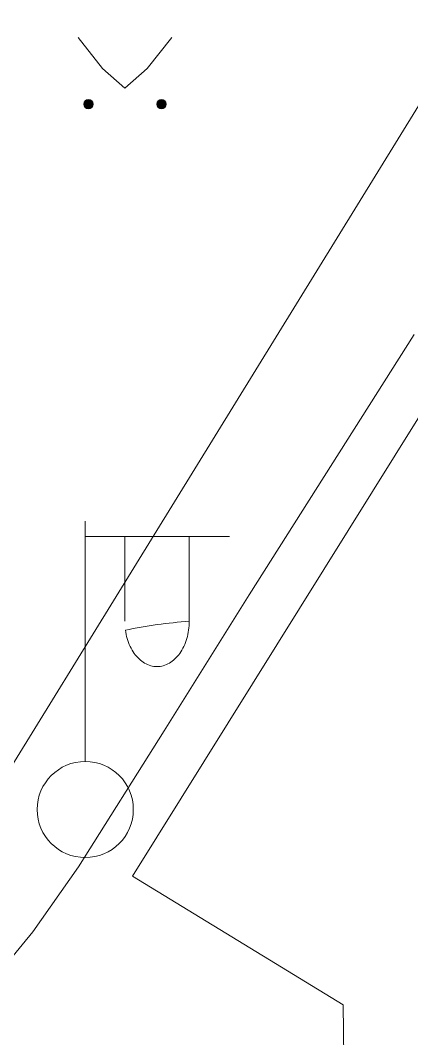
# Model space of a CAD drawing. Extents: x 1000 to 4000, y -5000 to -1000.
# Drawn here: x 1585.86 to 1594, y -4606.14 to -4584.94 of the extents above; entities that cross this region are included whole.
import ezdxf

# ---------------------------------------------------------------- set-up
doc = ezdxf.new("R2010")
doc.units = 0
doc.header["$MEASUREMENT"] = 0
for name, color, linetype in [('СЛОЙ_11', 7, 'CONTINUOUS'), ('СЛОЙ_24', 7, 'CONTINUOUS'), ('СЛОЙ_3', 7, 'CONTINUOUS'), ('СЛОЙ_41', 7, 'CONTINUOUS'), ('СЛОЙ_50', 7, 'CONTINUOUS')]:
    doc.layers.add(name, color=color, linetype=linetype)

msp = doc.modelspace()

# ---------------------------------------------------------------- linework, layer by layer
at = {"layer": 'СЛОЙ_11', "color": 253, "linetype": 'Continuous', "lineweight": 0}
msp.add_lwpolyline([(1582.345, -4605.868), (1609.258, -4562.168)], dxfattribs=at)
at = {"layer": 'СЛОЙ_24', "color": 253, "linetype": 'Continuous', "lineweight": 0}
for points in [[(1592.577, -4605.437), (1588.195, -4602.755), (1601.14, -4581.975), (1612.348, -4563.002), (1612.481, -4561.937), (1612.082, -4560.998), (1587.786, -4543.53)], [(1592.619, -4608.759), (1592.577, -4605.437)]]:
    msp.add_lwpolyline(points, dxfattribs=at)
at = {"layer": 'СЛОЙ_3', "color": 253, "linetype": 'Continuous', "lineweight": 0}
for p, q in [((1587.21, -4600.371), (1587.21, -4595.371)), ((1587.21, -4598.371), (1587.21, -4595.371)), ((1587.21, -4595.685), (1590.21, -4595.685)), ((1588.031, -4597.453), (1588.031, -4595.685)), ((1589.373, -4597.453), (1589.373, -4595.685))]:
    msp.add_line(p, q, dxfattribs=at)
msp.add_lwpolyline([(1589.373, -4597.453, -0.035191), (1589.36, -4597.637, -0.036545), (1589.322, -4597.814, -0.03934), (1589.26, -4597.977, -0.0437), (1589.177, -4598.12, -0.049642), (1589.075, -4598.237, -0.056748), (1588.959, -4598.324, -0.0637), (1588.833, -4598.378, -0.068204), (1588.702, -4598.396, -0.068204), (1588.571, -4598.378, -0.0637), (1588.445, -4598.324, -0.056748), (1588.329, -4598.237, -0.049642), (1588.227, -4598.12, -0.0437), (1588.144, -4597.977, -0.03934), (1588.082, -4597.814, -0.036545), (1588.044, -4597.637, -0.035191)], format="xyb", close=True, dxfattribs=at)
msp.add_circle((1587.21, -4601.371), 1, dxfattribs=at)
at = {"layer": 'СЛОЙ_41', "color": 253, "linetype": 'Continuous', "lineweight": 0}
for p, q in [((1587.061, -4585.297), (1587.571, -4585.947)), ((1589.011, -4585.297), (1588.501, -4585.947)), ((1587.571, -4585.947), (1588.031, -4586.357)), ((1588.501, -4585.947), (1588.031, -4586.357))]:
    msp.add_line(p, q, dxfattribs=at)
for centre in [(1587.275, -4586.685), (1588.796, -4586.685)]:
    msp.add_circle(centre, 0.0976, dxfattribs=at)
for points in [[(1587.179, -4586.704), (1587.177, -4586.685), (1587.179, -4586.666)], [(1587.184, -4586.722), (1587.179, -4586.666), (1587.184, -4586.648)], [(1587.179, -4586.704), (1587.179, -4586.666), (1587.184, -4586.722)], [(1587.193, -4586.739), (1587.184, -4586.648), (1587.193, -4586.631)], [(1587.184, -4586.722), (1587.184, -4586.648), (1587.193, -4586.739)], [(1587.206, -4586.754), (1587.193, -4586.631), (1587.206, -4586.616)], [(1587.193, -4586.739), (1587.193, -4586.631), (1587.206, -4586.754)], [(1587.22, -4586.766), (1587.206, -4586.616), (1587.22, -4586.604)], [(1587.206, -4586.754), (1587.206, -4586.616), (1587.22, -4586.766)], [(1587.237, -4586.775), (1587.22, -4586.604), (1587.237, -4586.595)], [(1587.22, -4586.766), (1587.22, -4586.604), (1587.237, -4586.775)], [(1587.256, -4586.781), (1587.237, -4586.595), (1587.256, -4586.589)], [(1587.237, -4586.775), (1587.237, -4586.595), (1587.256, -4586.781)], [(1587.275, -4586.783), (1587.256, -4586.589), (1587.275, -4586.587)], [(1587.256, -4586.781), (1587.256, -4586.589), (1587.275, -4586.783)], [(1588.7, -4586.704), (1588.698, -4586.685), (1588.7, -4586.666)], [(1588.705, -4586.722), (1588.7, -4586.666), (1588.705, -4586.648)], [(1588.7, -4586.704), (1588.7, -4586.666), (1588.705, -4586.722)], [(1588.714, -4586.739), (1588.705, -4586.648), (1588.714, -4586.631)], [(1588.705, -4586.722), (1588.705, -4586.648), (1588.714, -4586.739)], [(1588.727, -4586.754), (1588.714, -4586.631), (1588.727, -4586.616)], [(1588.714, -4586.739), (1588.714, -4586.631), (1588.727, -4586.754)], [(1588.741, -4586.766), (1588.727, -4586.616), (1588.741, -4586.604)], [(1588.727, -4586.754), (1588.727, -4586.616), (1588.741, -4586.766)], [(1588.758, -4586.775), (1588.741, -4586.604), (1588.758, -4586.595)], [(1588.741, -4586.766), (1588.741, -4586.604), (1588.758, -4586.775)], [(1588.777, -4586.781), (1588.758, -4586.595), (1588.777, -4586.589)], [(1588.758, -4586.775), (1588.758, -4586.595), (1588.777, -4586.781)], [(1588.796, -4586.783), (1588.777, -4586.589), (1588.796, -4586.587)], [(1588.777, -4586.781), (1588.777, -4586.589), (1588.796, -4586.783)]]:
    msp.add_solid(points, dxfattribs=at)
at = {"layer": 'СЛОЙ_41', "color": 253, "linetype": 'Continuous', "lineweight": 0, "extrusion": (0, 0, -1)}
for points in [[(-1587.275, -4586.783), (-1587.275, -4586.587), (-1587.294, -4586.781)], [(-1587.294, -4586.781), (-1587.275, -4586.587), (-1587.294, -4586.589)], [(-1587.294, -4586.781), (-1587.294, -4586.589), (-1587.312, -4586.775)], [(-1587.312, -4586.775), (-1587.294, -4586.589), (-1587.312, -4586.595)], [(-1587.312, -4586.775), (-1587.312, -4586.595), (-1587.329, -4586.766)], [(-1587.329, -4586.766), (-1587.312, -4586.595), (-1587.329, -4586.604)], [(-1587.329, -4586.766), (-1587.329, -4586.604), (-1587.344, -4586.754)], [(-1587.344, -4586.754), (-1587.329, -4586.604), (-1587.344, -4586.616)], [(-1587.344, -4586.754), (-1587.344, -4586.616), (-1587.356, -4586.739)], [(-1587.356, -4586.739), (-1587.344, -4586.616), (-1587.356, -4586.631)], [(-1587.356, -4586.739), (-1587.356, -4586.631), (-1587.365, -4586.722)], [(-1587.365, -4586.722), (-1587.356, -4586.631), (-1587.365, -4586.648)], [(-1587.365, -4586.722), (-1587.365, -4586.648), (-1587.37, -4586.704)], [(-1587.37, -4586.704), (-1587.365, -4586.648), (-1587.37, -4586.666)], [(-1587.37, -4586.704), (-1587.37, -4586.666), (-1587.372, -4586.685)], [(-1588.796, -4586.783), (-1588.796, -4586.587), (-1588.815, -4586.781)], [(-1588.815, -4586.781), (-1588.796, -4586.587), (-1588.815, -4586.589)], [(-1588.815, -4586.781), (-1588.815, -4586.589), (-1588.833, -4586.775)], [(-1588.833, -4586.775), (-1588.815, -4586.589), (-1588.833, -4586.595)], [(-1588.833, -4586.775), (-1588.833, -4586.595), (-1588.85, -4586.766)], [(-1588.85, -4586.766), (-1588.833, -4586.595), (-1588.85, -4586.604)], [(-1588.85, -4586.766), (-1588.85, -4586.604), (-1588.865, -4586.754)], [(-1588.865, -4586.754), (-1588.85, -4586.604), (-1588.865, -4586.616)], [(-1588.865, -4586.754), (-1588.865, -4586.616), (-1588.877, -4586.739)], [(-1588.877, -4586.739), (-1588.865, -4586.616), (-1588.877, -4586.631)], [(-1588.877, -4586.739), (-1588.877, -4586.631), (-1588.886, -4586.722)], [(-1588.886, -4586.722), (-1588.877, -4586.631), (-1588.886, -4586.648)], [(-1588.886, -4586.722), (-1588.886, -4586.648), (-1588.891, -4586.704)], [(-1588.891, -4586.704), (-1588.886, -4586.648), (-1588.891, -4586.666)], [(-1588.891, -4586.704), (-1588.891, -4586.666), (-1588.893, -4586.685)]]:
    msp.add_solid(points, dxfattribs=at)
at = {"layer": 'СЛОЙ_50', "color": 253, "linetype": 'Continuous', "lineweight": 0}
msp.add_lwpolyline([(1594.054, -4591.483), (1590.621, -4596.9), (1588.848, -4599.733), (1587.068, -4602.565), (1586.118, -4603.914), (1585.1, -4605.154), (1584.56, -4605.719), (1583.403, -4606.706), (1582.782, -4607.116), (1581.79, -4607.61), (1580.727, -4607.95), (1579.982, -4608.103), (1578.429, -4608.285), (1576.823, -4608.366), (1574.67, -4608.465), (1573.615, -4608.566), (1572.092, -4608.851), (1571.368, -4609.077), (1570.659, -4609.376), (1569.328, -4610.166), (1568.096, -4611.173), (1567.317, -4611.94), (1566.694, -4612.652)], dxfattribs=at)

doc.saveas('drawing.dxf')
